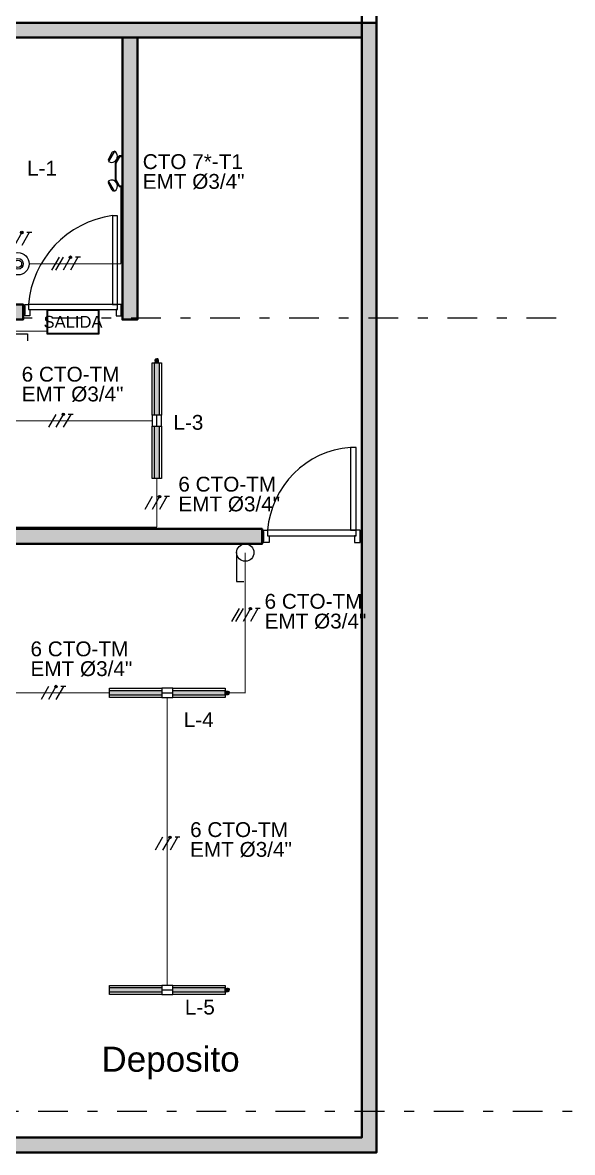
# Model space of a CAD drawing. Header units: millimetres. Extents: x 86 to 500, y -52 to 256.
# Drawn here: x 266.95 to 272.51, y 50.91 to 62.34 of the extents above; entities that cross this region are included whole.
import ezdxf
from ezdxf.lldxf.tags import DXFTag

# ---------------------------------------------------------------- set-up
doc = ezdxf.new("R2010")
doc.units = ezdxf.units.MM
doc.linetypes.add('CENTER', pattern=[0.7, 0.3, -0.2, 0, -0.2])
doc.linetypes.add('HIDDEN', pattern=[9.525, 6.35, -3.175])
for name, color, linetype in [('-ALAMBRADO', 7, 'Continuous'), ('-CN-GYD-ILUMINACION-EM', 1, 'Continuous'), ('-CN-GYD-TEXTOS', 7, 'Continuous'), ('A_MUEBLES FIJOS', 252, 'Continuous'), ('AMOBLAMIENTO', 252, 'Continuous'), ('EJE-ESTRUCTURA', 254, 'CENTER'), ('LUMINARIA DE EMERGENCIA', 1, 'Continuous'), ('SENSOR MOVIMIENTO', 3, 'Continuous'), ('suiches', 3, 'Continuous')]:
    doc.layers.add(name, color=color, linetype=linetype)
for name, color, linetype, lineweight in [('-CN-GYD-ILUMINACIÓN', 3, 'Continuous', 20), ('-CN-GYD-LUMINARIA LED HERMETICA', 1, 'Continuous', 5), ('-CN-GYD-TUBERÍA ILUMINACION', 5, 'Continuous', 18), ('-CN-INTERRUPTORES DE PARED', 3, 'Continuous', 20), ('_TEXTO', 7, 'Continuous', 9), ('L', 7, 'Continuous', 15), ('TEXTOS', 7, 'Continuous', 20)]:
    doc.layers.add(name, color=color, linetype=linetype, lineweight=lineweight)
doc.layers.add('A-HATCH CONCRETO', color=7, linetype='Continuous', true_color=0xb8b8b8)
doc.layers.add('Muro', color=7, linetype='Continuous', lineweight=40, true_color=0x2b2b2b)
doc.styles.add('GYD', font='arial.ttf', dxfattribs={"height": 2.5})
doc.styles.get("Standard").update_dxf_attribs({"font": 'arial.ttf'})
tags = doc.linetypes.add('EMT_LINE', pattern='A,0.5,-0.2,["EMT",Standard,S=0.1,R=0,X=-0.1,Y=-0.05],-0.25', length=0.95).pattern_tags.tags
tags[6] = DXFTag(74, 10)
pattern_1 = [(270, (73.633, -1.35), (10.40324, -6.00631), [1.50158, -10.51105]), (360, (73.6335, -2.101), (10.40324, 6.00631), [0.75079, -20.05569]), (360, (73.6335, -2.289), (10.40324, 6.00631), [0.60063, -20.20584]), (360, (73.6335, -1.9134), (10.40324, 6.00631), [0.60063, -20.20584]), (330, (73.633, -2.477), (10.40324, 6.00631), [0.4805, -11.53212]), (30, (73.633, -1.726), (4e-09, 12.01262), [0.4805, -11.53212])]
pattern_2 = [(0, (0, 0), (0, 6.985), [5.08, -1.905]), (90, (0, 0), (-6.985, 4e-16), [5.08, -1.905])]

# ---------------------------------------------------------------- blocks, each defined once
blk = doc.blocks.new('estructura cubiertas')
at = {"layer": 'EJE-ESTRUCTURA'}
for p, q in [((2112.87, -5903.674), (2144.533, -5903.674)), ((2112.731, -5911.699), (2144.533, -5911.699))]:
    blk.add_line(p, q, dxfattribs=at)
blk = doc.blocks.new('GG_HERMETICA')
h = blk.add_hatch()
h.set_pattern_fill('SWAMP', color=252, scale=0.472938, angle=270)
h.set_pattern_definition(pattern_1)
h.paths.add_polyline_path([(-20, -30), (-20, 17), (-550, 17), (-550, -30)])
h = blk.add_hatch()
h.set_pattern_fill('SWAMP', color=252, scale=0.472938, angle=270)
h.set_pattern_definition(pattern_1)
h.paths.add_polyline_path([(620, -30), (620, 17), (90, 17), (90, -30)])
at = {"layer": '-CN-GYD-ILUMINACIÓN', "color": 1, "extrusion": (0, 0, -1)}
for p, q in [((-550, -53), (-550, 40)), ((-550, 40), (-525, 40)), ((-525, 40), (-20, 40)), ((90, 40), (620, 40)), ((620, 40), (620, -53)), ((-20, -53), (-550, -53)), ((594, -53), (90, -53)), ((620, -53), (594, -53))]:
    blk.add_line(p, q, dxfattribs=at)
at = {"layer": '-CN-GYD-ILUMINACIÓN', "color": 1}
for p, q in [((90, 40), (-20, 40)), ((-20, 40), (-20, -53)), ((90, -53), (90, 40)), ((622, 6), (620, 6)), ((620, 6), (620, -6)), ((622, 10), (623, 11)), ((622, 8), (622, 10)), ((622, 7), (622, 8)), ((622, 5), (622, 7)), ((622, -6), (622, 6)), ((623, 4), (622, 5)), ((622, -3), (623, 1)), ((623, 11), (623, 11)), ((623, 11), (630, 11)), ((623, 1), (623, 4)), ((623, 1), (623, 1)), ((630, 11), (630, 6)), ((630, 6), (631, 6)), ((631, 6), (631, 9)), ((631, 9), (639, 9)), ((639, 9), (639, 6)), ((639, 6), (640, 6)), ((640, 10), (650, 10)), ((640, 6), (640, 10)), ((650, 10), (652, 8)), ((652, 8), (656, 8)), ((656, 8), (658, 8)), ((658, 8), (661, 5)), ((661, 5), (661, -6)), ((-20, -6), (90, -6)), ((620, -19), (620, -6)), ((622, -19), (620, -19)), ((622, -6), (622, -3)), ((622, -6), (622, -9)), ((622, -6), (622, -19)), ((622, -9), (623, -13)), ((623, -17), (622, -18)), ((622, -18), (622, -19)), ((622, -19), (622, -21)), ((622, -21), (622, -22)), ((622, -22), (623, -24)), ((623, -13), (623, -14)), ((623, -14), (623, -17)), ((623, -24), (623, -24)), ((623, -24), (630, -24)), ((630, -24), (630, -19)), ((630, -19), (631, -19)), ((631, -19), (631, -22)), ((631, -22), (639, -22)), ((639, -22), (639, -19)), ((639, -19), (640, -19)), ((640, -19), (640, -22)), ((640, -22), (650, -22)), ((650, -22), (652, -20)), ((652, -20), (656, -20)), ((656, -20), (658, -20)), ((658, -20), (661, -17)), ((661, -17), (661, -6))]:
    blk.add_line(p, q, dxfattribs=at)
for points in [[(623, 4), (630, 4)], [(623, 1), (630, 1)], [(629, 11), (629, 4), (629, 1), (629, -6)], [(630, 6), (630, -6)], [(631, 6), (631, -6)], [(639, 2), (631, 2)], [(639, 6), (639, -6)], [(640, 6), (640, -6)], [(640, 1), (650, 1), (650, 3), (640, 3)], [(650, 3), (652, 5)], [(650, 1), (652, -3)], [(652, 8), (652, -6)], [(-20, -53), (90, -53)], [(623, -14), (630, -14)], [(623, -17), (630, -17)], [(629, -24), (629, -17), (629, -14), (629, -6)], [(630, -19), (630, -6)], [(631, -19), (631, -6)], [(639, -15), (631, -15)], [(639, -19), (639, -6)], [(640, -19), (640, -6)], [(640, -14), (650, -14), (650, -15), (640, -15)], [(650, -14), (652, -10)], [(650, -15), (652, -17)], [(652, -20), (652, -6)]]:
    blk.add_lwpolyline(points, dxfattribs=at)
at = {"color": 1}
for points in [[(-20, 17), (-20, -30), (-550, -30), (-550, 17)], [(620, 17), (620, -30), (90, -30), (90, 17)]]:
    blk.add_lwpolyline(points, close=True, dxfattribs=at)
blk = doc.blocks.new('*U72')
at = {"layer": '-CN-GYD-ILUMINACION-EM', "ltscale": 0.3}
for p, q in [((-145, 270), (-200, 170)), ((-114, 285), (-197, 136)), ((-119, 277), (-119, 277)), ((-193, 144), (-193, 144)), ((-114, -285), (-197, -136)), ((-193, -144), (-193, -144)), ((-145, -270), (-200, -170)), ((-119, -277), (-119, -277))]:
    blk.add_line(p, q, dxfattribs=at)
at = {"layer": '-CN-GYD-ILUMINACION-EM'}
for p, q in [((0, 217), (-46, 217)), ((0, 207), (-40, 207)), ((0, -217), (0, 217)), ((-104, 116), (-104, -116)), ((-94, 114), (-94, -114)), ((-46, -217), (0, -217)), ((-40, -207), (0, -207))]:
    blk.add_line(p, q, dxfattribs=at)
for points in [[(-46, 217), (-104, 116)], [(-40, 207), (-94, 114)], [(-56, 199), (-70, 208)], [(-96, 130), (-110, 138)], [(-96, -130), (-110, -138)], [(-46, -217), (-104, -116)], [(-40, -207), (-94, -114)], [(-56, -199), (-70, -208)]]:
    blk.add_lwpolyline(points, dxfattribs=at)
at = {"layer": '-CN-GYD-ILUMINACION-EM', "ltscale": 0.3}
for centre, radius, start, end in [((-183, 161), 19.1, 150.9715, 240.9715), ((-156, 211), 85.5, 240.9715, 60.9715), ((-128, 260), 19.1, 60.9715, 150.9715), ((-183, -161), 19.1, 119.0285, 209.0285), ((-156, -211), 85.5, 299.0285, 119.0285), ((-128, -260), 19.1, 209.0285, 299.0285)]:
    blk.add_arc(centre, radius, start, end, dxfattribs=at)
at = {"layer": '-CN-GYD-TEXTOS', "style": 'GYD'}
blk.add_attdef('5', (-68, -406), '', height=125, rotation=90, dxfattribs=at)
blk = doc.blocks.new('A$C6eb1346c')
at = {"layer": '-CN-INTERRUPTORES DE PARED', "color": 3, "extrusion": (0, 0, -1)}
for p, q in [((0.176, 0.352), (0.764, 0.352)), ((0.764, 0.352), (0.764, 0.208))]:
    blk.add_line(p, q, dxfattribs=at)
blk.add_circle((-0.176, 0.176), 0.176, dxfattribs=at)
blk = doc.blocks.new('Salida_3.8W')
h = blk.add_hatch()
h.set_pattern_fill('ANGLE', color=256)
h.set_pattern_definition(pattern_2)
h.paths.add_polyline_path([(0.434, -0.01), (0.434, 0.303), (-0.434, 0.303), (-0.434, -0.01)])
h.paths.add_polyline_path([(-0.424, 0), (-0.424, 0.293), (0.424, 0.293), (0.424, 0)], flags=16)
h = blk.add_hatch()
h.set_pattern_fill('ANGLE', color=256)
h.set_pattern_definition(pattern_2)
h.paths.add_polyline_path([(0.434, -0.01), (0.434, 0.303), (-0.434, 0.303), (-0.434, -0.01)])
h.paths.add_polyline_path([(-0.424, 0), (-0.424, 0.293), (0.424, 0.293), (0.424, 0)], flags=16)
at = {"layer": 'L'}
h = blk.add_hatch(dxfattribs=at)
h.set_pattern_fill('ANGLE', color=3)
h.set_pattern_definition([(0, (-44.6785, -37.2514), (0, 6.985), [5.08, -1.905]), (90, (-44.6785, -37.2514), (-6.985, 4e-16), [5.08, -1.905])])
h.paths.add_polyline_path([(0.434, -0.01), (0.434, 0.303), (-0.434, 0.303), (-0.434, -0.01)])
h.paths.add_polyline_path([(-0.424, 0), (-0.424, 0.293), (0.424, 0.293), (0.424, 0)], flags=16)
h = blk.add_hatch(color=3, dxfattribs=at)
h.paths.add_polyline_path([(0.434, -0.01), (0.434, 0.303), (-0.434, 0.303), (-0.434, -0.01)])
h.paths.add_polyline_path([(-0.424, 0), (-0.424, 0.293), (0.424, 0.293), (0.424, 0)], flags=16)
at = {"layer": 'L', "color": 3}
for points in [[(-0.434, 0.303), (0.434, 0.303), (0.434, -0.01), (-0.434, -0.01)], [(-0.424, 0.293), (0.424, 0.293), (0.424, 0), (-0.424, 0)]]:
    blk.add_lwpolyline(points, close=True, dxfattribs=at)
at = {"layer": 'L', "color": 3, "insert": (0, 0.146, 712.661), "char_height": 0.15, "width": 0.84839, "attachment_point": 5}
blk.add_mtext('\\pxqc;SALIDA', dxfattribs=at)
blk = doc.blocks.new('Sensor 360º_')
at = {"layer": 'suiches'}
for radius in [0.113, 0.054, 0.0375]:
    blk.add_circle((0, 0), radius, dxfattribs=at)
blk = doc.blocks.new('3x')
at = {"layer": '-ALAMBRADO'}
h = blk.add_hatch(color=256, dxfattribs=at)
edge = h.paths.add_edge_path()
edge.add_arc((0.078, 0.13), 0.025, 0, 360)
for p, q in [((-0.152, 0.13), (-0.302, -0.13)), ((-0.072, 0.13), (-0.222, -0.13)), ((0.078, 0.13), (-0.072, -0.13)), ((0.228, 0.13), (0.078, -0.13))]:
    blk.add_line(p, q, dxfattribs=at)
blk.add_lwpolyline([(0.278, 0.13), (0.178, 0.13)], dxfattribs=at)
blk.add_circle((0.078, 0.13), 0.025, dxfattribs=at)
blk = doc.blocks.new('*U60')
at = {"layer": '-ALAMBRADO'}
blk.add_blockref('3x', (0, 0), dxfattribs=at)
blk = doc.blocks.new('2x')
at = {"layer": '-ALAMBRADO'}
h = blk.add_hatch(color=256, dxfattribs=at)
edge = h.paths.add_edge_path()
edge.add_arc((0.075, 0.13), 0.025, 0, 360)
for p, q in [((-0.075, 0.13), (-0.225, -0.13)), ((0.075, 0.13), (-0.075, -0.13)), ((0.225, 0.13), (0.075, -0.13))]:
    blk.add_line(p, q, dxfattribs=at)
blk.add_lwpolyline([(0.275, 0.13), (0.175, 0.13)], dxfattribs=at)
blk.add_circle((0.075, 0.13), 0.025, dxfattribs=at)
blk = doc.blocks.new('*U63')
at = {"layer": '-ALAMBRADO'}
blk.add_blockref('2x', (0, 0), dxfattribs=at)

msp = doc.modelspace()

# ---------------------------------------------------------------- hatches: boundary and pattern name
at = {"layer": 'A-HATCH CONCRETO', "ltscale": 0.01}
h = msp.add_hatch(color=256, dxfattribs=at)
h.dxf.hatch_style = 1
h.paths.add_polyline_path([(270.529, 62.337), (258.73, 62.337), (258.728, 59.536), (256.386, 59.536), (256.386, 50.916), (263.629, 50.916), (263.629, 53.012), (266.175, 53.012), (266.175, 50.911), (270.529, 50.911)])
h.paths.add_polyline_path([(270.379, 51.061), (266.725, 51.061), (266.725, 50.961), (266.225, 50.961), (266.225, 53.162), (263.479, 53.162), (263.479, 51.066), (259.227, 51.066), (259.227, 50.962), (258.727, 50.961), (258.727, 51.066), (256.536, 51.066), (256.536, 59.386), (258.727, 59.386), (258.727, 59.486), (258.878, 59.486), (258.88, 62.187), (267.96, 62.187), (267.96, 59.334), (268.112, 59.334), (268.112, 62.187), (270.379, 62.187)], flags=16)
h.paths.add_polyline_path([(266.725, 58.086), (266.725, 57.066), (266.725, 56.913), (256.973, 56.913), (256.973, 57.066), (266.572, 57.066), (266.572, 58.086)], flags=0)
h.paths.add_polyline_path([(265.329, 59.487), (265.329, 59.334), (260.724, 59.334), (260.724, 59.487), (260.724, 61.99), (260.877, 61.99), (260.877, 59.487)], flags=0)
h.paths.add_polyline_path([(270.266, 55.218), (270.266, 55.066), (267.625, 55.066), (267.625, 55.218)], flags=0)
h.paths.add_polyline_path([(266.725, 55.215), (266.725, 53.361), (266.572, 53.361), (266.572, 55.215)], flags=0)
h = msp.add_hatch(color=256, dxfattribs=at)
h.dxf.hatch_style = 1
h.paths.add_polyline_path([(266.955, 59.334), (266.955, 59.487), (260.724, 59.487), (260.724, 59.334)])
h.paths.add_polyline_path([(260.877, 62.187), (260.724, 62.187), (260.724, 59.487), (260.877, 59.487)])
h.paths.add_polyline_path([(256.536, 55.566), (256.536, 55.413), (263.632, 55.413), (263.632, 55.566)])
h.paths.add_polyline_path([(263.632, 55.566), (263.479, 55.566), (263.479, 58.326), (263.632, 58.326)])
h.paths.add_polyline_path([(269.371, 57.218), (269.371, 57.066), (266.377, 57.066), (266.377, 53.361), (266.225, 53.361), (266.225, 57.218)])
h.paths.add_polyline_path([(263.632, 53.162), (263.479, 53.162), (263.479, 54.413), (263.632, 54.413)])

# ---------------------------------------------------------------- linework, layer by layer
at = {"layer": '-CN-GYD-TUBERÍA ILUMINACION', "linetype": 'EMT_LINE', "ltscale": 10, "const_width": 0.01}
for points in [[(267.944, 60.681), (267.944, 59.899)], [(267.015, 59.899), (267.944, 59.899)], [(266.513, 57.262), (266.318, 57.262), (266.318, 59.218), (267.199, 59.218)], [(268.308, 57.726), (268.308, 57.235)], [(266.81, 57.235), (268.308, 57.235)], [(269.202, 56.978), (269.202, 55.559), (269.038, 55.559)], [(268.413, 55.513), (268.413, 52.601)]]:
    msp.add_lwpolyline(points, dxfattribs=at)
at = {"layer": '-CN-GYD-TUBERÍA ILUMINACION', "linetype": 'EMT_LINE', "ltscale": 10}
for points in [[(264.934, 57.302, 0.01, 0.01, 0), (264.934, 58.311, 0.01, 0.01, 0), (268.262, 58.311, 0, 0, 0)], [(267.828, 55.559, 0.01, 0.01, 0), (266.656, 55.559, 0.01, 0.01, 0), (266.656, 57.218, 0, 0, 0)]]:
    msp.add_lwpolyline(points, format="xyseb", dxfattribs=at)
at = {"layer": 'A_MUEBLES FIJOS', "linetype": 'HIDDEN'}
for points in [[(267.859, 59.487), (267.909, 59.487), (267.909, 60.385), (267.859, 60.385)], [(270.265, 57.205), (270.322, 57.205), (270.322, 58.042), (270.265, 58.042)]]:
    msp.add_lwpolyline(points, close=True, dxfattribs=at)
at = {"layer": 'A_MUEBLES FIJOS'}
for centre, radius, start, end in [((267.994, 59.408), 0.987, 97.8945, 175.4314), ((270.335, 57.134), 0.91, 94.4044, 175.5422)]:
    msp.add_arc(centre, radius, start, end, dxfattribs=at)
at = {"layer": 'AMOBLAMIENTO'}
for points in [[(266.96, 59.474), (266.973, 59.474), (266.973, 59.387), (266.96, 59.387)], [(267.011, 59.436), (267.023, 59.436), (267.023, 59.374), (266.973, 59.374), (266.973, 59.487), (267.011, 59.487)], [(267.909, 59.436), (267.897, 59.436), (267.897, 59.374), (267.947, 59.374), (267.947, 59.487), (267.909, 59.487)], [(267.96, 59.474), (267.947, 59.474), (267.947, 59.387), (267.96, 59.387)], [(269.371, 57.191), (269.385, 57.191), (269.385, 57.093), (269.371, 57.093)], [(269.427, 57.148), (269.442, 57.148), (269.442, 57.079), (269.385, 57.079), (269.385, 57.205), (269.427, 57.205)], [(270.322, 57.148), (270.308, 57.148), (270.308, 57.079), (270.364, 57.079), (270.364, 57.205), (270.322, 57.205)], [(270.379, 57.191), (270.364, 57.191), (270.364, 57.093), (270.379, 57.093)]]:
    msp.add_lwpolyline(points, dxfattribs=at)
for points in [[(267.909, 59.436), (267.909, 59.487), (267.011, 59.487), (267.011, 59.436)], [(270.322, 57.148), (270.322, 57.205), (269.427, 57.205), (269.427, 57.148)]]:
    msp.add_lwpolyline(points, close=True, dxfattribs=at)
at = {"layer": 'Muro'}
for points in [[(270.529, 57.211), (270.529, 105.367), (256.7, 105.367), (256.7, 105.017)], [(270.379, 57.211), (270.379, 105.246), (267.237, 105.246), (267.237, 105.017)]]:
    msp.add_lwpolyline(points, dxfattribs=at)
at = {"layer": 'Muro', "ltscale": 0.01}
for points in [[(256.386, 50.916), (256.386, 59.536), (258.728, 59.536), (258.73, 62.337), (270.529, 62.337), (270.529, 50.911), (266.175, 50.911), (266.175, 53.012), (263.629, 53.012), (263.629, 50.916)], [(268.112, 62.187), (267.96, 62.187), (267.96, 59.334), (268.112, 59.334)], [(266.829, 59.334), (266.829, 59.487), (266.955, 59.487), (266.955, 59.334)]]:
    msp.add_lwpolyline(points, close=True, dxfattribs=at)
for points in [[(258.878, 59.486), (258.88, 62.187), (270.379, 62.187), (270.379, 51.061), (266.725, 51.061)], [(266.377, 57.218), (269.371, 57.218), (269.371, 57.066), (266.377, 57.066)]]:
    msp.add_lwpolyline(points, dxfattribs=at)

# ---------------------------------------------------------------- block references
at = {"layer": '-CN-GYD-LUMINARIA LED HERMETICA', "xscale": 0.001, "yscale": 0.001, "zscale": 0.001, "rotation": 90}
msp.add_blockref('GG_HERMETICA', (268.302, 58.276), dxfattribs=at)
at = {"layer": '-CN-GYD-LUMINARIA LED HERMETICA', "xscale": 0.001, "yscale": 0.001, "zscale": 0.001}
for p in [(268.378, 55.566), (268.378, 52.561)]:
    msp.add_blockref('GG_HERMETICA', p, dxfattribs=at)
at = {"layer": '_TEXTO', "linetype": 'Continuous', "ltscale": 10, "xscale": 0.5, "yscale": 0.5}
for name, p, zscale in [('*U60', (266.903, 60.15, 0), 320), ('*U60', (267.395, 59.9, 0), 320), ('*U63', (267.324, 58.311, 0), 0.5), ('*U63', (268.297, 57.479, 0), 0.5), ('*U60', (269.215, 56.346, 0), 320), ('*U63', (267.25, 55.558, 0), 0.5), ('*U63', (268.404, 54.033, 0), 0.5)]:
    msp.add_blockref(name, p, dxfattribs=dict(at, zscale=zscale))
at = {"layer": 'L', "xscale": 0.6, "yscale": 0.8}
msp.add_blockref('Salida_3.8W', (267.46, 59.194), dxfattribs=at)
at = {"layer": 'LUMINARIA DE EMERGENCIA', "linetype": 'Continuous', "ltscale": 10, "xscale": 0.0007100885383724713, "yscale": 0.0007100885383724713, "zscale": 0.0007100885383724713}
msp.add_blockref('*U72', (267.96, 60.835), dxfattribs=at)
at = {"layer": 'Muro', "linetype": 'HIDDEN'}
msp.add_blockref('estructura cubiertas', (-1872.023, 5963.027), dxfattribs=at)
at = {"layer": 'Muro', "xscale": 0.5, "yscale": 0.5}
msp.add_blockref('A$C6eb1346c', (266.618, 59.015), dxfattribs=at)
at = {"layer": 'Muro', "xscale": -0.5, "yscale": 0.5, "rotation": 90}
msp.add_blockref('A$C6eb1346c', (269.29, 57.066), dxfattribs=at)
at = {"layer": 'SENSOR MOVIMIENTO'}
msp.add_blockref('Sensor 360º_', (266.903, 59.899), dxfattribs=at)

# ---------------------------------------------------------------- texts
at = {"layer": 'TEXTOS'}
msp.add_text('Deposito', height=0.2537, rotation=0.0669, dxfattribs=at).set_placement((267.747, 51.727))
at = {"layer": 'TEXTOS', "char_height": 0.15, "attachment_point": 1}
for s, insert in [('\\pxt2;L-1', (266.995, 60.94)), ('\\pxt2;L-3', (268.475, 58.37)), ('\\pxt2;L-4', (268.579, 55.363)), ('\\pxt2;L-5', (268.591, 52.456))]:
    msp.add_mtext_dynamic_manual_height_columns(s, width=0.77349, gutter_width=0.325, heights=[0], dxfattribs=dict(at, insert=insert))
at = {"layer": 'TEXTOS', "char_height": 0.15, "width": 1.36121, "attachment_point": 1}
for s, insert in [('\\A1;\\pxsm0.8;CTO 7*-T1\\PEMT Ø3/4"       ', (268.165, 61.007)), ('\\A1;\\pxsm0.8;6 CTO-TM\\PEMT Ø3/4"       ', (266.941, 58.857)), ('\\A1;\\pxsm0.8;6 CTO-TM\\PEMT Ø3/4"       ', (268.525, 57.745)), ('\\A1;\\pxsm0.8;6 CTO-TM\\PEMT Ø3/4"       ', (269.397, 56.56)), ('\\A1;\\pxsm0.8;6 CTO-TM\\PEMT Ø3/4"       ', (267.03, 56.079)), ('\\A1;\\pxsm0.8;6 CTO-TM\\PEMT Ø3/4"       ', (268.644, 54.251))]:
    msp.add_mtext(s, dxfattribs=dict(at, insert=insert))

doc.saveas('drawing.dxf')
